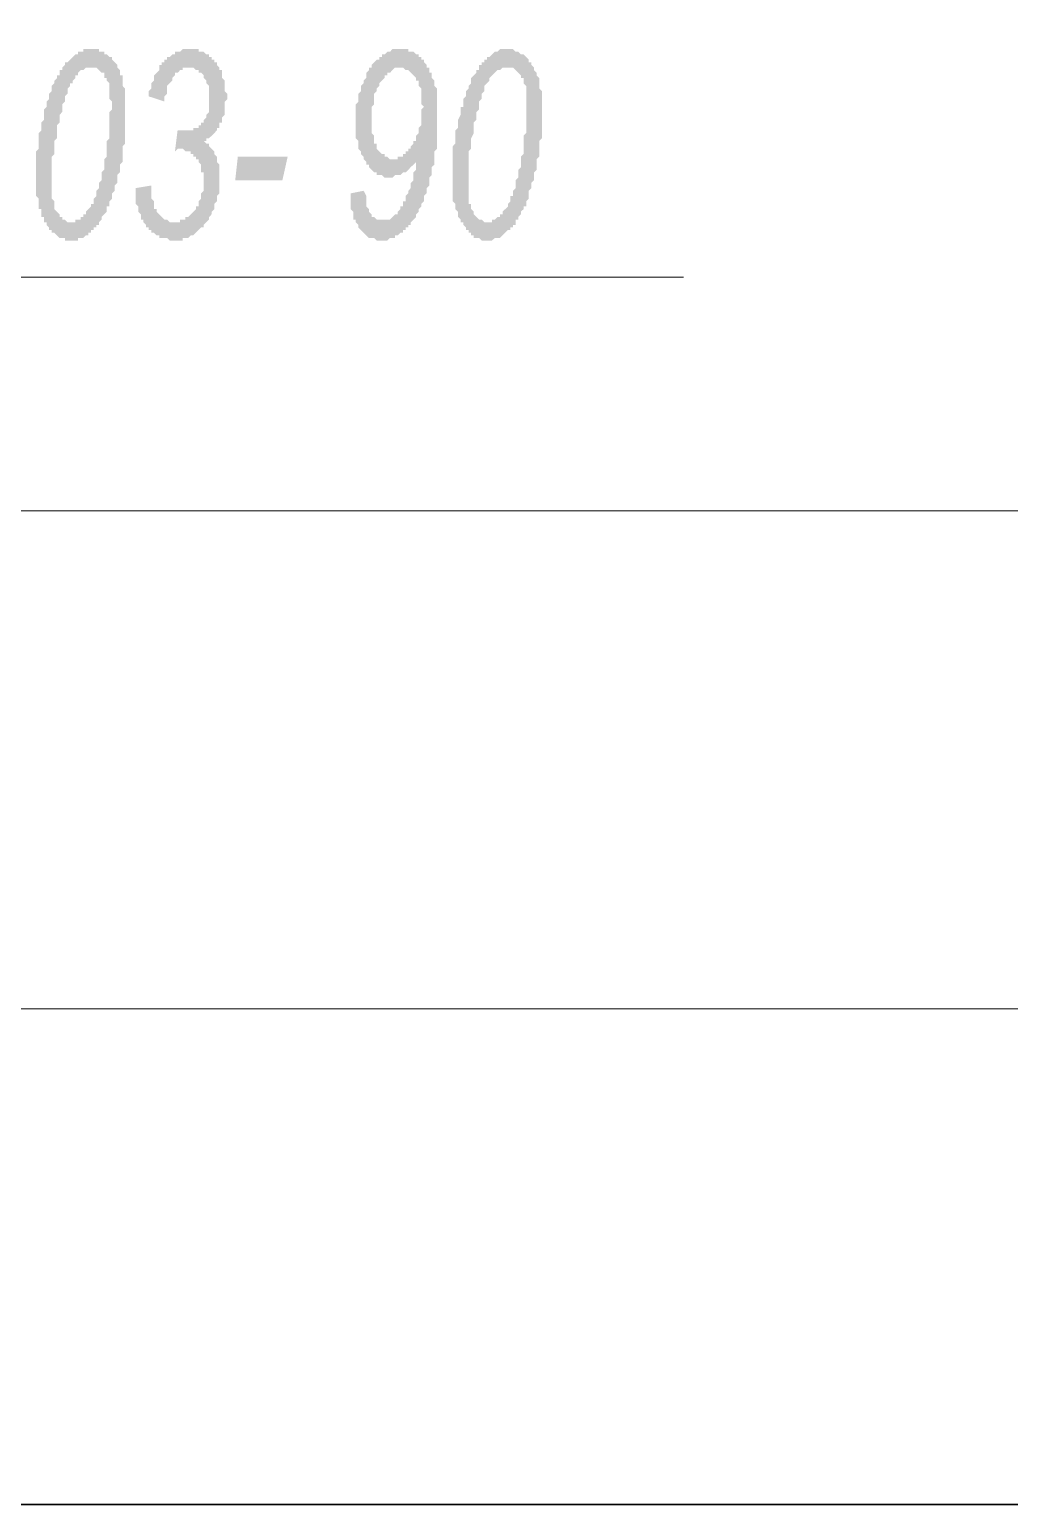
# Model space of a CAD drawing. Header units: millimetres. Extents: x 1372 to 666090, y 1285 to 31551.
# Drawn here: x 630834 to 632394, y 19566 to 21912 of the extents above; entities that cross this region are included whole.
import ezdxf

# ---------------------------------------------------------------- set-up
doc = ezdxf.new("R2010")
doc.units = ezdxf.units.MM
doc.layers.add('PDF _0', color=7, linetype='Continuous')
doc.layers.add('PDF _75-АЗ Штамп', color=7, linetype='Continuous')

msp = doc.modelspace()

# ---------------------------------------------------------------- hatches: boundary and pattern name
at = {"layer": 'PDF _75-АЗ Штамп', "transparency": 33554559}
h = msp.add_hatch(color=256, dxfattribs=at)
h.paths.add_polyline_path([(630844.9, 21680.5), (630844.9, 21684.6), (630844.9, 21688.8), (630844.9, 21693), (630844.9, 21697.1), (630844.9, 21701.3), (630844.9, 21705.5), (630844.9, 21709.7), (630844.9, 21713.8), (630844.9, 21718), (630844.9, 21718), (630849.1, 21722.2), (630849.1, 21726.3), (630849.1, 21730.5), (630849.1, 21734.7), (630849.1, 21738.9), (630849.1, 21743), (630849.1, 21747.2), (630853.3, 21751.4), (630853.3, 21755.5), (630853.3, 21759.7), (630853.3, 21763.9), (630857.4, 21768.1), (630857.4, 21776.4), (630857.4, 21780.6), (630857.4, 21784.7), (630861.6, 21788.9), (630861.6, 21788.9), (630861.6, 21793.1), (630861.6, 21797.3), (630865.8, 21801.4), (630865.8, 21805.6), (630865.8, 21809.8), (630865.8, 21809.8), (630870, 21813.9), (630870, 21818.1), (630870, 21818.1), (630870, 21822.3), (630874.1, 21826.5), (630874.1, 21830.6), (630878.3, 21834.8), (630878.3, 21839), (630882.5, 21839), (630882.5, 21843.1), (630882.5, 21847.3), (630886.6, 21847.3), (630886.6, 21851.5), (630890.8, 21855.7), (630890.8, 21855.7), (630890.8, 21859.8), (630895, 21859.8), (630899.2, 21864), (630899.2, 21864), (630903.3, 21868.2), (630903.3, 21868.2), (630907.5, 21872.3), (630907.5, 21872.3), (630911.7, 21872.3), (630911.7, 21876.5), (630915.8, 21876.5), (630920, 21876.5), (630920, 21880.7), (630924.2, 21880.7), (630928.3, 21880.7), (630928.3, 21880.7), (630932.5, 21880.7), (630936.7, 21880.7), (630936.7, 21880.7), (630940.9, 21880.7), (630945, 21880.7), (630945, 21876.5), (630949.2, 21876.5), (630953.4, 21876.5), (630953.4, 21872.3), (630957.5, 21872.3), (630957.5, 21872.3), (630961.7, 21868.2), (630965.9, 21868.2), (630965.9, 21864), (630970.1, 21859.8), (630970.1, 21859.8), (630974.2, 21855.7), (630974.2, 21851.5), (630974.2, 21851.5), (630978.4, 21847.3), (630978.4, 21843.1), (630978.4, 21839), (630982.6, 21839), (630982.6, 21834.8), (630982.6, 21830.6), (630982.6, 21826.5), (630982.6, 21822.3), (630986.7, 21818.1), (630986.7, 21813.9), (630986.7, 21809.8), (630986.7, 21805.6), (630986.7, 21801.4), (630986.7, 21797.3), (630986.7, 21793.1), (630986.7, 21788.9), (630986.7, 21784.7), (630986.7, 21780.6), (630986.7, 21776.4), (630986.7, 21772.2), (630986.7, 21768.1), (630986.7, 21763.9), (630986.7, 21759.7), (630986.7, 21755.5), (630986.7, 21751.4), (630986.7, 21747.2), (630986.7, 21747.2), (630986.7, 21743), (630986.7, 21738.9), (630986.7, 21734.7), (630986.7, 21730.5), (630982.6, 21726.3), (630982.6, 21722.2), (630982.6, 21718), (630982.6, 21713.8), (630982.6, 21709.7), (630982.6, 21705.5), (630982.6, 21701.3), (630978.4, 21697.1), (630978.4, 21693), (630978.4, 21688.8), (630978.4, 21684.6), (630978.4, 21684.6), (630974.2, 21680.5), (630974.2, 21676.3), (630974.2, 21672.1), (630974.2, 21667.9), (630970.1, 21663.8), (630970.1, 21659.6), (630970.1, 21655.4), (630965.9, 21651.3), (630965.9, 21647.1), (630965.9, 21642.9), (630961.7, 21638.7), (630961.7, 21634.6), (630961.7, 21630.4), (630957.5, 21630.4), (630957.5, 21626.2), (630957.5, 21622.1), (630953.4, 21617.9), (630953.4, 21617.9), (630949.2, 21613.7), (630949.2, 21609.5), (630949.2, 21609.5), (630945, 21605.4), (630945, 21601.2), (630940.9, 21601.2), (630940.9, 21597), (630936.7, 21597), (630936.7, 21592.9), (630932.5, 21592.9), (630932.5, 21588.7), (630928.3, 21588.7), (630928.3, 21584.5), (630924.2, 21584.5), (630920, 21580.3), (630920, 21580.3), (630915.8, 21580.3), (630911.7, 21580.3), (630911.7, 21576.2), (630907.5, 21576.2), (630903.3, 21576.2), (630903.3, 21576.2), (630899.2, 21576.2), (630899.2, 21576.2), (630895, 21576.2), (630890.8, 21576.2), (630890.8, 21580.3), (630886.6, 21580.3), (630882.5, 21580.3), (630882.5, 21580.3), (630878.3, 21584.5), (630878.3, 21584.5), (630874.1, 21588.7), (630870, 21588.7), (630870, 21592.9), (630865.8, 21592.9), (630865.8, 21597), (630861.6, 21601.2), (630861.6, 21605.4), (630857.4, 21605.4), (630857.4, 21609.5), (630857.4, 21613.7), (630853.3, 21613.7), (630853.3, 21617.9), (630853.3, 21622.1), (630853.3, 21626.2), (630849.1, 21626.2), (630849.1, 21630.4), (630849.1, 21634.6), (630849.1, 21638.7), (630849.1, 21642.9), (630844.9, 21647.1), (630844.9, 21651.3), (630844.9, 21655.4), (630844.9, 21659.6), (630844.9, 21663.8), (630844.9, 21667.9), (630844.9, 21676.3), (630844.9, 21680.5), (630844.9, 21680.5)], flags=0)
h.paths.add_polyline_path([(630870, 21672.1), (630870, 21663.8), (630870, 21659.6), (630870, 21655.4), (630870, 21651.3), (630870, 21647.1), (630870, 21642.9), (630874.1, 21638.7), (630874.1, 21634.6), (630874.1, 21634.6), (630874.1, 21630.4), (630874.1, 21626.2), (630878.3, 21622.1), (630878.3, 21622.1), (630882.5, 21617.9), (630882.5, 21613.7), (630886.6, 21613.7), (630886.6, 21609.5), (630890.8, 21609.5), (630890.8, 21609.5), (630895, 21605.4), (630899.2, 21605.4), (630899.2, 21605.4), (630903.3, 21605.4), (630903.3, 21605.4), (630907.5, 21605.4), (630907.5, 21609.5), (630911.7, 21609.5), (630915.8, 21609.5), (630915.8, 21613.7), (630920, 21613.7), (630920, 21617.9), (630924.2, 21617.9), (630924.2, 21622.1), (630928.3, 21626.2), (630928.3, 21626.2), (630928.3, 21626.2), (630932.5, 21630.4), (630932.5, 21634.6), (630936.7, 21634.6), (630936.7, 21638.7), (630936.7, 21642.9), (630940.9, 21647.1), (630940.9, 21647.1), (630940.9, 21651.3), (630940.9, 21655.4), (630945, 21659.6), (630945, 21663.8), (630945, 21667.9), (630949.2, 21672.1), (630949.2, 21676.3), (630949.2, 21680.5), (630949.2, 21684.6), (630953.4, 21688.8), (630953.4, 21693), (630953.4, 21697.1), (630953.4, 21701.3), (630953.4, 21705.5), (630957.5, 21709.7), (630957.5, 21713.8), (630957.5, 21718), (630957.5, 21726.3), (630957.5, 21730.5), (630957.5, 21734.7), (630961.7, 21738.9), (630961.7, 21743), (630961.7, 21747.2), (630961.7, 21751.4), (630961.7, 21755.5), (630961.7, 21759.7), (630961.7, 21763.9), (630961.7, 21768.1), (630961.7, 21772.2), (630961.7, 21772.2), (630961.7, 21776.4), (630961.7, 21780.6), (630965.9, 21784.7), (630965.9, 21788.9), (630965.9, 21788.9), (630965.9, 21797.3), (630961.7, 21801.4), (630961.7, 21805.6), (630961.7, 21809.8), (630961.7, 21813.9), (630961.7, 21818.1), (630961.7, 21822.3), (630961.7, 21826.5), (630957.5, 21830.6), (630957.5, 21830.6), (630957.5, 21834.8), (630953.4, 21834.8), (630953.4, 21839), (630953.4, 21843.1), (630949.2, 21843.1), (630945, 21847.3), (630945, 21847.3), (630940.9, 21851.5), (630940.9, 21851.5), (630936.7, 21851.5), (630932.5, 21851.5), (630932.5, 21851.5), (630928.3, 21851.5), (630928.3, 21851.5), (630924.2, 21851.5), (630920, 21847.3), (630920, 21847.3), (630915.8, 21847.3), (630911.7, 21843.1), (630911.7, 21843.1), (630911.7, 21839), (630907.5, 21839), (630907.5, 21834.8), (630903.3, 21830.6), (630903.3, 21826.5), (630899.2, 21826.5), (630899.2, 21822.3), (630895, 21818.1), (630895, 21813.9), (630895, 21813.9), (630895, 21809.8), (630890.8, 21805.6), (630890.8, 21801.4), (630890.8, 21801.4), (630890.8, 21797.3), (630886.6, 21793.1), (630886.6, 21788.9), (630886.6, 21784.7), (630886.6, 21780.6), (630882.5, 21776.4), (630882.5, 21772.2), (630882.5, 21768.1), (630882.5, 21763.9), (630878.3, 21759.7), (630878.3, 21755.5), (630878.3, 21751.4), (630878.3, 21747.2), (630878.3, 21738.9), (630874.1, 21734.7), (630874.1, 21730.5), (630874.1, 21726.3), (630874.1, 21722.2), (630874.1, 21718), (630874.1, 21713.8), (630870, 21709.7), (630870, 21705.5), (630870, 21701.3), (630870, 21697.1), (630870, 21693), (630870, 21688.8), (630870, 21684.6), (630870, 21680.5), (630870, 21676.3), (630870, 21676.3), (630870, 21672.1), (630870, 21672.1)], flags=0)
msp.add_hatch(color=256, dxfattribs=at).paths.add_polyline_path([(631003.4, 21659.6), (631028.5, 21663.8), (631028.5, 21659.6), (631028.5, 21655.4), (631028.5, 21651.3), (631028.5, 21647.1), (631028.5, 21642.9), (631032.6, 21638.7), (631032.6, 21634.6), (631032.6, 21630.4), (631032.6, 21626.2), (631036.8, 21626.2), (631036.8, 21622.1), (631041, 21617.9), (631041, 21617.9), (631041, 21617.9), (631045.1, 21613.7), (631045.1, 21613.7), (631049.3, 21609.5), (631049.3, 21609.5), (631053.5, 21609.5), (631057.7, 21605.4), (631057.7, 21605.4), (631061.8, 21605.4), (631066, 21605.4), (631066, 21605.4), (631070.2, 21605.4), (631074.3, 21605.4), (631074.3, 21609.5), (631078.5, 21609.5), (631082.7, 21609.5), (631082.7, 21613.7), (631086.9, 21613.7), (631086.9, 21613.7), (631091, 21617.9), (631095.2, 21622.1), (631095.2, 21622.1), (631099.4, 21626.2), (631099.4, 21630.4), (631103.5, 21630.4), (631103.5, 21634.6), (631103.5, 21638.7), (631107.7, 21642.9), (631107.7, 21647.1), (631107.7, 21651.3), (631107.7, 21651.3), (631111.9, 21655.4), (631111.9, 21659.6), (631111.9, 21663.8), (631111.9, 21667.9), (631111.9, 21672.1), (631111.9, 21676.3), (631111.9, 21680.5), (631111.9, 21684.6), (631107.7, 21684.6), (631107.7, 21688.8), (631107.7, 21693), (631107.7, 21697.1), (631103.5, 21701.3), (631103.5, 21705.5), (631099.4, 21705.5), (631099.4, 21709.7), (631095.2, 21709.7), (631095.2, 21713.8), (631091, 21713.8), (631091, 21718), (631086.9, 21718), (631082.7, 21718), (631082.7, 21718), (631078.5, 21722.2), (631074.3, 21722.2), (631074.3, 21722.2), (631070.2, 21722.2), (631070.2, 21722.2), (631066, 21718), (631070.2, 21751.4), (631070.2, 21751.4), (631074.3, 21751.4), (631074.3, 21751.4), (631078.5, 21751.4), (631082.7, 21751.4), (631086.9, 21751.4), (631091, 21751.4), (631091, 21751.4), (631095.2, 21751.4), (631095.2, 21755.5), (631099.4, 21755.5), (631103.5, 21755.5), (631103.5, 21759.7), (631107.7, 21759.7), (631107.7, 21763.9), (631111.9, 21763.9), (631111.9, 21768.1), (631116.1, 21772.2), (631116.1, 21776.4), (631116.1, 21776.4), (631120.2, 21780.6), (631120.2, 21784.7), (631120.2, 21788.9), (631120.2, 21793.1), (631120.2, 21797.3), (631120.2, 21801.4), (631120.2, 21801.4), (631120.2, 21805.6), (631120.2, 21809.8), (631120.2, 21813.9), (631120.2, 21818.1), (631120.2, 21822.3), (631116.1, 21826.5), (631116.1, 21830.6), (631116.1, 21830.6), (631111.9, 21834.8), (631111.9, 21839), (631111.9, 21839), (631107.7, 21843.1), (631103.5, 21843.1), (631103.5, 21847.3), (631099.4, 21847.3), (631099.4, 21847.3), (631095.2, 21851.5), (631091, 21851.5), (631091, 21851.5), (631086.9, 21851.5), (631086.9, 21851.5), (631082.7, 21851.5), (631078.5, 21851.5), (631078.5, 21847.3), (631074.3, 21847.3), (631074.3, 21847.3), (631070.2, 21843.1), (631066, 21843.1), (631066, 21839), (631061.8, 21834.8), (631061.8, 21834.8), (631061.8, 21830.6), (631057.7, 21826.5), (631057.7, 21826.5), (631053.5, 21822.3), (631053.5, 21818.1), (631053.5, 21813.9), (631053.5, 21809.8), (631049.3, 21805.6), (631049.3, 21801.4), (631049.3, 21797.3), (631049.3, 21797.3), (631024.3, 21805.6), (631024.3, 21809.8), (631024.3, 21813.9), (631028.5, 21818.1), (631028.5, 21822.3), (631028.5, 21822.3), (631028.5, 21826.5), (631032.6, 21830.6), (631032.6, 21834.8), (631032.6, 21839), (631036.8, 21843.1), (631036.8, 21843.1), (631041, 21847.3), (631041, 21851.5), (631041, 21855.7), (631045.1, 21855.7), (631045.1, 21859.8), (631049.3, 21859.8), (631049.3, 21864), (631053.5, 21864), (631053.5, 21868.2), (631057.7, 21868.2), (631061.8, 21872.3), (631061.8, 21872.3), (631066, 21872.3), (631066, 21876.5), (631070.2, 21876.5), (631074.3, 21876.5), (631074.3, 21876.5), (631078.5, 21880.7), (631082.7, 21880.7), (631082.7, 21880.7), (631086.9, 21880.7), (631091, 21880.7), (631095.2, 21880.7), (631095.2, 21880.7), (631099.4, 21880.7), (631103.5, 21880.7), (631103.5, 21876.5), (631107.7, 21876.5), (631111.9, 21876.5), (631111.9, 21876.5), (631116.1, 21872.3), (631120.2, 21872.3), (631120.2, 21868.2), (631124.4, 21868.2), (631124.4, 21864), (631128.6, 21864), (631128.6, 21859.8), (631132.7, 21859.8), (631132.7, 21859.8), (631132.7, 21855.7), (631136.9, 21851.5), (631136.9, 21847.3), (631141.1, 21847.3), (631141.1, 21843.1), (631141.1, 21839), (631141.1, 21834.8), (631145.3, 21830.6), (631145.3, 21826.5), (631145.3, 21822.3), (631145.3, 21822.3), (631145.3, 21818.1), (631145.3, 21813.9), (631149.4, 21809.8), (631149.4, 21805.6), (631149.4, 21801.4), (631145.3, 21797.3), (631145.3, 21793.1), (631145.3, 21788.9), (631145.3, 21784.7), (631145.3, 21780.6), (631145.3, 21776.4), (631141.1, 21772.2), (631141.1, 21768.1), (631141.1, 21763.9), (631136.9, 21763.9), (631136.9, 21759.7), (631136.9, 21755.5), (631132.7, 21755.5), (631132.7, 21751.4), (631128.6, 21747.2), (631128.6, 21747.2), (631124.4, 21743), (631124.4, 21743), (631120.2, 21738.9), (631116.1, 21738.9), (631116.1, 21734.7), (631111.9, 21734.7), (631116.1, 21730.5), (631120.2, 21730.5), (631120.2, 21726.3), (631124.4, 21722.2), (631124.4, 21722.2), (631128.6, 21718), (631128.6, 21713.8), (631128.6, 21713.8), (631132.7, 21709.7), (631132.7, 21705.5), (631132.7, 21701.3), (631136.9, 21697.1), (631136.9, 21693), (631136.9, 21688.8), (631136.9, 21684.6), (631136.9, 21680.5), (631136.9, 21676.3), (631136.9, 21676.3), (631136.9, 21672.1), (631136.9, 21667.9), (631136.9, 21663.8), (631136.9, 21659.6), (631136.9, 21655.4), (631136.9, 21651.3), (631132.7, 21647.1), (631132.7, 21642.9), (631132.7, 21638.7), (631132.7, 21638.7), (631128.6, 21634.6), (631128.6, 21630.4), (631128.6, 21626.2), (631124.4, 21622.1), (631124.4, 21617.9), (631124.4, 21617.9), (631120.2, 21613.7), (631120.2, 21609.5), (631116.1, 21605.4), (631116.1, 21605.4), (631116.1, 21605.4), (631111.9, 21601.2), (631111.9, 21597), (631107.7, 21597), (631103.5, 21592.9), (631103.5, 21592.9), (631099.4, 21588.7), (631099.4, 21588.7), (631095.2, 21584.5), (631091, 21584.5), (631091, 21584.5), (631086.9, 21580.3), (631086.9, 21580.3), (631082.7, 21580.3), (631078.5, 21580.3), (631078.5, 21576.2), (631074.3, 21576.2), (631070.2, 21576.2), (631070.2, 21576.2), (631066, 21576.2), (631061.8, 21576.2), (631061.8, 21576.2), (631057.7, 21576.2), (631053.5, 21580.3), (631049.3, 21580.3), (631049.3, 21580.3), (631045.1, 21580.3), (631041, 21580.3), (631041, 21584.5), (631036.8, 21584.5), (631036.8, 21584.5), (631032.6, 21588.7), (631028.5, 21588.7), (631028.5, 21592.9), (631024.3, 21592.9), (631024.3, 21597), (631020.1, 21597), (631020.1, 21601.2), (631020.1, 21601.2), (631015.9, 21605.4), (631015.9, 21609.5), (631011.8, 21609.5), (631011.8, 21613.7), (631011.8, 21617.9), (631007.6, 21622.1), (631007.6, 21626.2), (631007.6, 21626.2), (631007.6, 21630.4), (631003.4, 21634.6), (631003.4, 21638.7), (631003.4, 21642.9), (631003.4, 21647.1), (631003.4, 21651.3), (631003.4, 21655.4), (631003.4, 21659.6)])
h = msp.add_hatch(color=256, dxfattribs=at)
h.paths.add_polyline_path([(631345.5, 21651.3), (631366.3, 21655.4), (631370.5, 21647.1), (631370.5, 21642.9), (631370.5, 21638.7), (631370.5, 21634.6), (631370.5, 21630.4), (631374.7, 21626.2), (631374.7, 21626.2), (631374.7, 21622.1), (631378.9, 21617.9), (631378.9, 21617.9), (631378.9, 21613.7), (631383, 21613.7), (631387.2, 21609.5), (631387.2, 21609.5), (631391.4, 21609.5), (631391.4, 21609.5), (631395.5, 21609.5), (631395.5, 21609.5), (631399.7, 21609.5), (631399.7, 21609.5), (631403.9, 21609.5), (631408.1, 21609.5), (631408.1, 21609.5), (631412.2, 21613.7), (631412.2, 21613.7), (631416.4, 21617.9), (631420.6, 21617.9), (631420.6, 21622.1), (631424.7, 21626.2), (631424.7, 21630.4), (631428.9, 21630.4), (631428.9, 21634.6), (631428.9, 21638.7), (631433.1, 21638.7), (631433.1, 21642.9), (631433.1, 21647.1), (631437.3, 21651.3), (631437.3, 21651.3), (631437.3, 21655.4), (631441.4, 21659.6), (631441.4, 21663.8), (631441.4, 21667.9), (631445.6, 21672.1), (631445.6, 21676.3), (631445.6, 21680.5), (631445.6, 21684.6), (631449.8, 21688.8), (631449.8, 21693), (631449.8, 21697.1), (631449.8, 21701.3), (631449.8, 21701.3), (631449.8, 21701.3), (631445.6, 21697.1), (631441.4, 21693), (631441.4, 21693), (631437.3, 21688.8), (631437.3, 21688.8), (631433.1, 21684.6), (631428.9, 21684.6), (631428.9, 21684.6), (631428.9, 21684.6), (631424.7, 21680.5), (631420.6, 21680.5), (631420.6, 21680.5), (631416.4, 21680.5), (631412.2, 21676.3), (631412.2, 21676.3), (631408.1, 21676.3), (631408.1, 21676.3), (631403.9, 21676.3), (631399.7, 21676.3), (631399.7, 21676.3), (631395.5, 21680.5), (631395.5, 21680.5), (631391.4, 21680.5), (631387.2, 21680.5), (631387.2, 21684.6), (631383, 21684.6), (631378.9, 21688.8), (631378.9, 21688.8), (631374.7, 21693), (631374.7, 21697.1), (631374.7, 21697.1), (631370.5, 21697.1), (631370.5, 21701.3), (631366.3, 21705.5), (631366.3, 21705.5), (631366.3, 21709.7), (631362.2, 21713.8), (631362.2, 21713.8), (631362.2, 21718), (631358, 21722.2), (631358, 21726.3), (631358, 21730.5), (631358, 21734.7), (631353.8, 21738.9), (631353.8, 21743), (631353.8, 21747.2), (631353.8, 21751.4), (631353.8, 21755.5), (631353.8, 21759.7), (631353.8, 21763.9), (631353.8, 21763.9), (631353.8, 21768.1), (631353.8, 21772.2), (631353.8, 21776.4), (631353.8, 21780.6), (631353.8, 21784.7), (631353.8, 21788.9), (631353.8, 21793.1), (631358, 21797.3), (631358, 21801.4), (631358, 21805.6), (631358, 21809.8), (631358, 21809.8), (631362.2, 21813.9), (631362.2, 21818.1), (631362.2, 21822.3), (631366.3, 21826.5), (631366.3, 21830.6), (631366.3, 21830.6), (631370.5, 21834.8), (631370.5, 21839), (631370.5, 21843.1), (631374.7, 21847.3), (631374.7, 21847.3), (631374.7, 21851.5), (631378.9, 21851.5), (631378.9, 21855.7), (631383, 21859.8), (631383, 21859.8), (631387.2, 21864), (631391.4, 21864), (631391.4, 21868.2), (631395.5, 21868.2), (631395.5, 21872.3), (631399.7, 21872.3), (631403.9, 21876.5), (631403.9, 21876.5), (631408.1, 21876.5), (631408.1, 21876.5), (631412.2, 21880.7), (631416.4, 21880.7), (631416.4, 21880.7), (631420.6, 21880.7), (631424.7, 21880.7), (631424.7, 21880.7), (631428.9, 21880.7), (631428.9, 21880.7), (631433.1, 21880.7), (631437.3, 21880.7), (631437.3, 21876.5), (631441.4, 21876.5), (631445.6, 21876.5), (631445.6, 21876.5), (631449.8, 21872.3), (631453.9, 21872.3), (631453.9, 21868.2), (631458.1, 21868.2), (631458.1, 21864), (631462.3, 21864), (631462.3, 21859.8), (631466.5, 21855.7), (631466.5, 21855.7), (631466.5, 21851.5), (631470.6, 21851.5), (631470.6, 21847.3), (631470.6, 21843.1), (631474.8, 21843.1), (631474.8, 21839), (631474.8, 21834.8), (631479, 21830.6), (631479, 21826.5), (631479, 21826.5), (631479, 21822.3), (631483.1, 21818.1), (631483.1, 21813.9), (631483.1, 21809.8), (631483.1, 21805.6), (631483.1, 21801.4), (631483.1, 21797.3), (631483.1, 21793.1), (631483.1, 21788.9), (631483.1, 21784.7), (631483.1, 21776.4), (631483.1, 21776.4), (631483.1, 21772.2), (631483.1, 21768.1), (631483.1, 21763.9), (631483.1, 21759.7), (631483.1, 21755.5), (631483.1, 21751.4), (631483.1, 21747.2), (631483.1, 21743), (631483.1, 21738.9), (631483.1, 21734.7), (631483.1, 21730.5), (631483.1, 21726.3), (631483.1, 21722.2), (631479, 21718), (631479, 21713.8), (631479, 21709.7), (631479, 21705.5), (631479, 21701.3), (631479, 21697.1), (631474.8, 21693), (631474.8, 21693), (631474.8, 21688.8), (631474.8, 21684.6), (631474.8, 21680.5), (631470.6, 21676.3), (631470.6, 21672.1), (631470.6, 21667.9), (631470.6, 21663.8), (631466.5, 21659.6), (631466.5, 21655.4), (631466.5, 21651.3), (631462.3, 21647.1), (631462.3, 21642.9), (631462.3, 21638.7), (631458.1, 21634.6), (631458.1, 21630.4), (631458.1, 21630.4), (631453.9, 21626.2), (631453.9, 21622.1), (631449.8, 21617.9), (631449.8, 21617.9), (631449.8, 21613.7), (631445.6, 21609.5), (631445.6, 21609.5), (631441.4, 21605.4), (631441.4, 21601.2), (631437.3, 21601.2), (631437.3, 21597), (631437.3, 21597), (631433.1, 21597), (631433.1, 21592.9), (631428.9, 21592.9), (631428.9, 21588.7), (631424.7, 21588.7), (631420.6, 21584.5), (631420.6, 21584.5), (631416.4, 21584.5), (631416.4, 21580.3), (631412.2, 21580.3), (631408.1, 21580.3), (631408.1, 21580.3), (631403.9, 21576.2), (631399.7, 21576.2), (631399.7, 21576.2), (631395.5, 21576.2), (631395.5, 21576.2), (631391.4, 21576.2), (631387.2, 21576.2), (631387.2, 21576.2), (631383, 21580.3), (631378.9, 21580.3), (631378.9, 21580.3), (631374.7, 21580.3), (631370.5, 21584.5), (631370.5, 21584.5), (631366.3, 21588.7), (631366.3, 21588.7), (631362.2, 21592.9), (631362.2, 21592.9), (631358, 21597), (631358, 21597), (631358, 21601.2), (631353.8, 21605.4), (631353.8, 21609.5), (631349.7, 21609.5), (631349.7, 21613.7), (631349.7, 21617.9), (631349.7, 21622.1), (631345.5, 21626.2), (631345.5, 21630.4), (631345.5, 21634.6), (631345.5, 21638.7), (631345.5, 21642.9), (631345.5, 21647.1), (631345.5, 21651.3)], flags=0)
h.paths.add_polyline_path([(631378.9, 21768.1), (631378.9, 21763.9), (631378.9, 21759.7), (631378.9, 21755.5), (631378.9, 21751.4), (631378.9, 21747.2), (631383, 21743), (631383, 21738.9), (631383, 21734.7), (631383, 21730.5), (631387.2, 21730.5), (631387.2, 21726.3), (631387.2, 21722.2), (631391.4, 21718), (631391.4, 21718), (631395.5, 21713.8), (631399.7, 21713.8), (631399.7, 21709.7), (631403.9, 21709.7), (631403.9, 21709.7), (631408.1, 21705.5), (631412.2, 21705.5), (631412.2, 21705.5), (631412.2, 21705.5), (631416.4, 21705.5), (631420.6, 21705.5), (631420.6, 21709.7), (631424.7, 21709.7), (631428.9, 21709.7), (631428.9, 21713.8), (631433.1, 21713.8), (631433.1, 21718), (631437.3, 21718), (631437.3, 21722.2), (631441.4, 21722.2), (631441.4, 21726.3), (631445.6, 21730.5), (631445.6, 21734.7), (631449.8, 21734.7), (631449.8, 21738.9), (631449.8, 21743), (631453.9, 21747.2), (631453.9, 21751.4), (631453.9, 21755.5), (631458.1, 21759.7), (631458.1, 21763.9), (631458.1, 21768.1), (631458.1, 21772.2), (631458.1, 21776.4), (631458.1, 21780.6), (631458.1, 21784.7), (631462.3, 21788.9), (631462.3, 21788.9), (631458.1, 21793.1), (631458.1, 21797.3), (631458.1, 21801.4), (631458.1, 21805.6), (631458.1, 21809.8), (631458.1, 21813.9), (631458.1, 21818.1), (631453.9, 21822.3), (631453.9, 21826.5), (631453.9, 21830.6), (631449.8, 21830.6), (631449.8, 21834.8), (631445.6, 21839), (631445.6, 21839), (631441.4, 21843.1), (631441.4, 21843.1), (631437.3, 21847.3), (631437.3, 21847.3), (631433.1, 21847.3), (631428.9, 21851.5), (631428.9, 21851.5), (631424.7, 21851.5), (631424.7, 21851.5), (631420.6, 21851.5), (631420.6, 21851.5), (631416.4, 21851.5), (631412.2, 21847.3), (631412.2, 21847.3), (631408.1, 21843.1), (631408.1, 21843.1), (631403.9, 21843.1), (631403.9, 21839), (631399.7, 21839), (631399.7, 21834.8), (631395.5, 21830.6), (631395.5, 21830.6), (631391.4, 21826.5), (631391.4, 21826.5), (631391.4, 21822.3), (631387.2, 21818.1), (631387.2, 21813.9), (631387.2, 21813.9), (631383, 21809.8), (631383, 21805.6), (631383, 21801.4), (631383, 21797.3), (631383, 21793.1), (631378.9, 21788.9), (631378.9, 21784.7), (631378.9, 21780.6), (631378.9, 21776.4), (631378.9, 21772.2), (631378.9, 21768.1), (631378.9, 21768.1)], flags=0)
h = msp.add_hatch(color=256, dxfattribs=at)
h.paths.add_polyline_path([(631508.2, 21680.5), (631508.2, 21684.6), (631508.2, 21688.8), (631508.2, 21693), (631508.2, 21697.1), (631508.2, 21701.3), (631508.2, 21705.5), (631508.2, 21709.7), (631508.2, 21713.8), (631508.2, 21718), (631508.2, 21718), (631508.2, 21722.2), (631508.2, 21726.3), (631512.3, 21730.5), (631512.3, 21734.7), (631512.3, 21738.9), (631512.3, 21743), (631512.3, 21747.2), (631512.3, 21751.4), (631516.5, 21755.5), (631516.5, 21759.7), (631516.5, 21763.9), (631516.5, 21768.1), (631520.7, 21776.4), (631520.7, 21780.6), (631520.7, 21784.7), (631520.7, 21788.9), (631524.9, 21788.9), (631524.9, 21793.1), (631524.9, 21797.3), (631524.9, 21801.4), (631529, 21805.6), (631529, 21809.8), (631529, 21809.8), (631529, 21813.9), (631533.2, 21818.1), (631533.2, 21818.1), (631533.2, 21822.3), (631537.4, 21826.5), (631537.4, 21830.6), (631537.4, 21834.8), (631541.5, 21839), (631541.5, 21839), (631545.7, 21843.1), (631545.7, 21847.3), (631549.9, 21847.3), (631549.9, 21851.5), (631549.9, 21855.7), (631554.1, 21855.7), (631554.1, 21859.8), (631558.2, 21859.8), (631558.2, 21864), (631562.4, 21864), (631562.4, 21868.2), (631566.6, 21868.2), (631570.7, 21872.3), (631570.7, 21872.3), (631570.7, 21872.3), (631574.9, 21876.5), (631579.1, 21876.5), (631579.1, 21876.5), (631583.3, 21880.7), (631587.4, 21880.7), (631587.4, 21880.7), (631591.6, 21880.7), (631595.8, 21880.7), (631595.8, 21880.7), (631599.9, 21880.7), (631604.1, 21880.7), (631604.1, 21880.7), (631608.3, 21876.5), (631612.5, 21876.5), (631612.5, 21876.5), (631616.6, 21872.3), (631620.8, 21872.3), (631620.8, 21872.3), (631625, 21868.2), (631625, 21868.2), (631629.1, 21864), (631629.1, 21859.8), (631633.3, 21859.8), (631633.3, 21855.7), (631637.5, 21851.5), (631637.5, 21851.5), (631637.5, 21847.3), (631641.7, 21843.1), (631641.7, 21839), (631641.7, 21839), (631645.8, 21834.8), (631645.8, 21830.6), (631645.8, 21826.5), (631645.8, 21822.3), (631645.8, 21818.1), (631650, 21813.9), (631650, 21809.8), (631650, 21805.6), (631650, 21801.4), (631650, 21797.3), (631650, 21793.1), (631650, 21788.9), (631650, 21784.7), (631650, 21780.6), (631650, 21776.4), (631650, 21772.2), (631650, 21768.1), (631650, 21763.9), (631650, 21759.7), (631650, 21755.5), (631650, 21751.4), (631650, 21747.2), (631650, 21747.2), (631650, 21743), (631650, 21738.9), (631645.8, 21734.7), (631645.8, 21730.5), (631645.8, 21726.3), (631645.8, 21722.2), (631645.8, 21718), (631645.8, 21713.8), (631645.8, 21709.7), (631641.7, 21705.5), (631641.7, 21701.3), (631641.7, 21697.1), (631641.7, 21693), (631641.7, 21688.8), (631637.5, 21684.6), (631637.5, 21684.6), (631637.5, 21680.5), (631637.5, 21676.3), (631637.5, 21672.1), (631633.3, 21667.9), (631633.3, 21663.8), (631633.3, 21659.6), (631629.1, 21655.4), (631629.1, 21651.3), (631629.1, 21647.1), (631629.1, 21642.9), (631625, 21638.7), (631625, 21634.6), (631625, 21630.4), (631620.8, 21630.4), (631620.8, 21626.2), (631616.6, 21622.1), (631616.6, 21617.9), (631616.6, 21617.9), (631612.5, 21613.7), (631612.5, 21609.5), (631608.3, 21609.5), (631608.3, 21605.4), (631608.3, 21601.2), (631604.1, 21601.2), (631604.1, 21597), (631599.9, 21597), (631599.9, 21592.9), (631595.8, 21592.9), (631591.6, 21588.7), (631591.6, 21588.7), (631587.4, 21584.5), (631587.4, 21584.5), (631583.3, 21580.3), (631579.1, 21580.3), (631579.1, 21580.3), (631574.9, 21580.3), (631570.7, 21576.2), (631570.7, 21576.2), (631566.6, 21576.2), (631562.4, 21576.2), (631562.4, 21576.2), (631558.2, 21576.2), (631558.2, 21576.2), (631554.1, 21576.2), (631549.9, 21580.3), (631549.9, 21580.3), (631545.7, 21580.3), (631541.5, 21580.3), (631541.5, 21584.5), (631537.4, 21584.5), (631537.4, 21588.7), (631533.2, 21588.7), (631533.2, 21592.9), (631529, 21592.9), (631529, 21597), (631524.9, 21601.2), (631524.9, 21605.4), (631520.7, 21605.4), (631520.7, 21609.5), (631516.5, 21613.7), (631516.5, 21613.7), (631516.5, 21617.9), (631516.5, 21622.1), (631512.3, 21626.2), (631512.3, 21626.2), (631512.3, 21630.4), (631512.3, 21634.6), (631508.2, 21638.7), (631508.2, 21642.9), (631508.2, 21647.1), (631508.2, 21651.3), (631508.2, 21655.4), (631508.2, 21659.6), (631508.2, 21663.8), (631508.2, 21667.9), (631508.2, 21676.3), (631508.2, 21680.5), (631508.2, 21680.5)], flags=0)
h.paths.add_polyline_path([(631533.2, 21672.1), (631533.2, 21663.8), (631533.2, 21659.6), (631533.2, 21655.4), (631533.2, 21651.3), (631533.2, 21647.1), (631533.2, 21642.9), (631533.2, 21638.7), (631533.2, 21634.6), (631537.4, 21634.6), (631537.4, 21630.4), (631537.4, 21626.2), (631541.5, 21622.1), (631541.5, 21622.1), (631541.5, 21617.9), (631545.7, 21613.7), (631545.7, 21613.7), (631549.9, 21609.5), (631549.9, 21609.5), (631554.1, 21609.5), (631558.2, 21605.4), (631558.2, 21605.4), (631562.4, 21605.4), (631562.4, 21605.4), (631566.6, 21605.4), (631570.7, 21605.4), (631570.7, 21609.5), (631574.9, 21609.5), (631574.9, 21609.5), (631579.1, 21613.7), (631583.3, 21613.7), (631583.3, 21617.9), (631587.4, 21617.9), (631587.4, 21622.1), (631591.6, 21626.2), (631591.6, 21626.2), (631591.6, 21626.2), (631595.8, 21630.4), (631595.8, 21634.6), (631595.8, 21634.6), (631599.9, 21638.7), (631599.9, 21642.9), (631599.9, 21647.1), (631604.1, 21647.1), (631604.1, 21651.3), (631604.1, 21655.4), (631608.3, 21659.6), (631608.3, 21663.8), (631608.3, 21667.9), (631608.3, 21672.1), (631612.5, 21676.3), (631612.5, 21680.5), (631612.5, 21684.6), (631612.5, 21688.8), (631616.6, 21693), (631616.6, 21697.1), (631616.6, 21701.3), (631616.6, 21705.5), (631616.6, 21709.7), (631620.8, 21713.8), (631620.8, 21718), (631620.8, 21726.3), (631620.8, 21730.5), (631620.8, 21734.7), (631620.8, 21738.9), (631620.8, 21743), (631625, 21747.2), (631625, 21751.4), (631625, 21755.5), (631625, 21759.7), (631625, 21763.9), (631625, 21768.1), (631625, 21772.2), (631625, 21772.2), (631625, 21776.4), (631625, 21780.6), (631625, 21784.7), (631625, 21788.9), (631625, 21788.9), (631625, 21797.3), (631625, 21801.4), (631625, 21805.6), (631625, 21809.8), (631625, 21813.9), (631625, 21818.1), (631625, 21822.3), (631620.8, 21826.5), (631620.8, 21830.6), (631620.8, 21830.6), (631620.8, 21834.8), (631616.6, 21834.8), (631616.6, 21839), (631612.5, 21843.1), (631612.5, 21843.1), (631608.3, 21847.3), (631608.3, 21847.3), (631604.1, 21851.5), (631599.9, 21851.5), (631599.9, 21851.5), (631595.8, 21851.5), (631595.8, 21851.5), (631591.6, 21851.5), (631587.4, 21851.5), (631587.4, 21851.5), (631583.3, 21847.3), (631579.1, 21847.3), (631579.1, 21847.3), (631574.9, 21843.1), (631574.9, 21843.1), (631570.7, 21839), (631570.7, 21839), (631566.6, 21834.8), (631566.6, 21830.6), (631562.4, 21826.5), (631562.4, 21826.5), (631558.2, 21822.3), (631558.2, 21818.1), (631558.2, 21813.9), (631558.2, 21813.9), (631554.1, 21809.8), (631554.1, 21805.6), (631554.1, 21801.4), (631554.1, 21801.4), (631549.9, 21797.3), (631549.9, 21793.1), (631549.9, 21788.9), (631549.9, 21784.7), (631545.7, 21780.6), (631545.7, 21776.4), (631545.7, 21772.2), (631545.7, 21768.1), (631541.5, 21763.9), (631541.5, 21759.7), (631541.5, 21755.5), (631541.5, 21751.4), (631541.5, 21747.2), (631537.4, 21738.9), (631537.4, 21734.7), (631537.4, 21730.5), (631537.4, 21726.3), (631537.4, 21722.2), (631533.2, 21718), (631533.2, 21713.8), (631533.2, 21709.7), (631533.2, 21705.5), (631533.2, 21701.3), (631533.2, 21697.1), (631533.2, 21693), (631533.2, 21688.8), (631533.2, 21684.6), (631533.2, 21680.5), (631533.2, 21676.3), (631533.2, 21676.3), (631533.2, 21672.1), (631533.2, 21672.1)], flags=0)

# ---------------------------------------------------------------- linework, layer by layer
at = {"layer": 'PDF _0', "lineweight": 35}
msp.add_lwpolyline([(619774, 19565.6), (638090.6, 19565.6), (619774, 19565.6), (619774, 28972), (638090.6, 28972)], dxfattribs=at)
at = {"layer": 'PDF _0', "lineweight": 9}
msp.add_lwpolyline([(627416, 21517.8), (631875.3, 21517.8)], dxfattribs=at)
at = {"layer": 'PDF _0', "lineweight": 18}
for points in [[(638090.6, 21146.5), (619774, 21146.5)], [(638090.6, 20354), (619774, 20354)]]:
    msp.add_lwpolyline(points, close=True, dxfattribs=at)
at = {"layer": 'PDF _75-АЗ Штамп', "lineweight": 9, "transparency": 33554559}
msp.add_solid([(631161.9, 21672.1), (631166.1, 21709.7), (631237, 21672.1), (631245.4, 21709.7)], dxfattribs=at)

doc.saveas('drawing.dxf')
